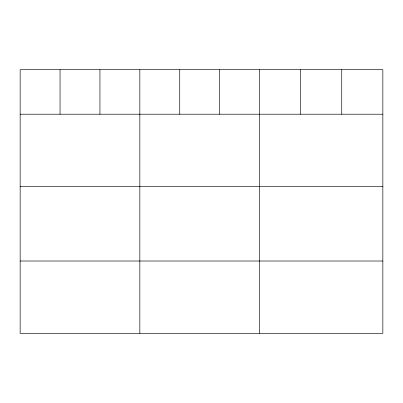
<?xml version="1.0" encoding="UTF-8"?>
<svg xmlns="http://www.w3.org/2000/svg" width="403" height="403" viewBox="0 0 403 403"><rect width="100%" height="100%" fill="white"/><g stroke="black" fill="none" stroke-linecap="round" stroke-linejoin="round"><path stroke-width="0.6" d="M382.85 114.21L382.85 333.321L20.15 333.321L20.15 69.679L382.85 69.679L382.85 114.21L20.15 114.21M20.15 186.518L382.85 186.518M20.15 261.013L382.85 261.013M341.744 69.679L341.744 114.21M300.638 69.679L300.638 114.21M259.532 69.679L259.532 333.321M219.635 69.679L219.635 114.21M179.738 69.679L179.738 114.21M139.841 69.679L139.841 333.321M99.944 69.679L99.944 114.21M60.047 69.679L60.047 114.21"/></g></svg>
